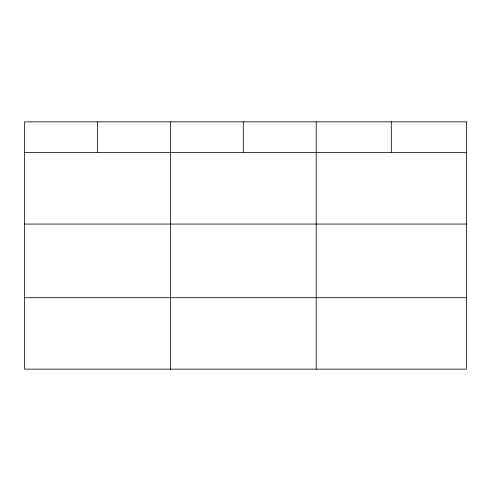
<?xml version="1.0" encoding="UTF-8"?>
<svg xmlns="http://www.w3.org/2000/svg" width="491" height="491" viewBox="0 0 491 491"><rect width="100%" height="100%" fill="white"/><g stroke="black" fill="none" stroke-linecap="round" stroke-linejoin="round"><path stroke-width="0.74" d="M24.55 152.603L466.45 152.603M24.55 224.062L466.45 224.062M24.55 297.687L466.45 297.687M391.327 121.848L391.327 152.603M316.204 121.848L316.204 369.152M243.29 121.848L243.29 152.603M170.377 121.848L170.377 369.152M97.464 121.848L97.464 152.603M466.45 121.848L24.55 121.848L24.55 369.152L466.45 369.152L466.45 121.848"/></g></svg>
